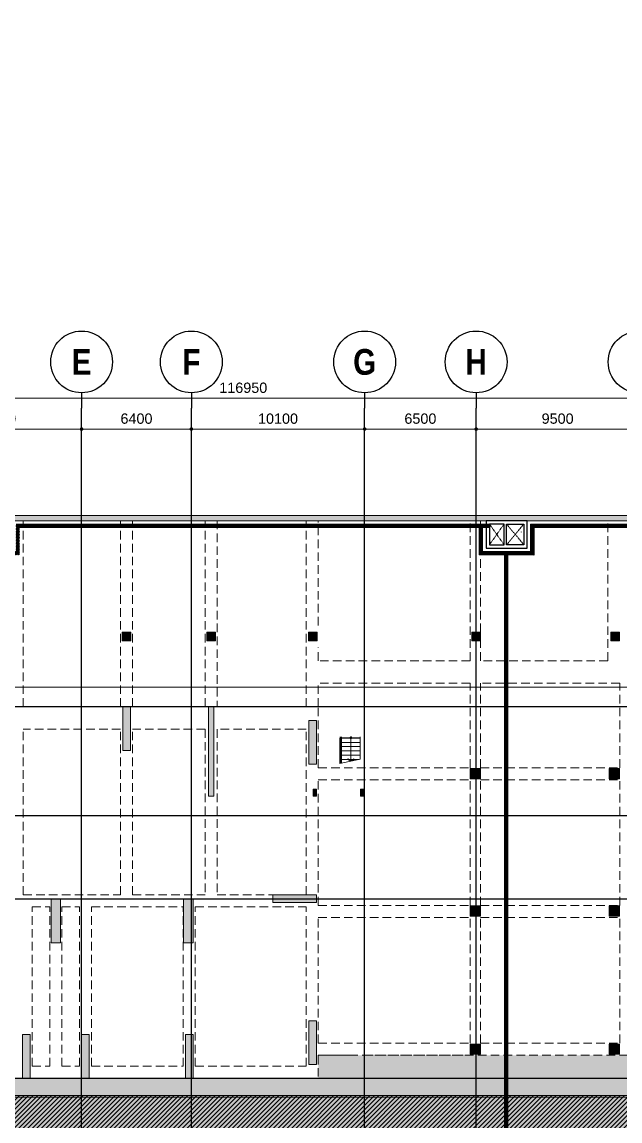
# Model space of a CAD drawing. Header units: millimetres. Extents: x 2356525 to 2927188, y -665534 to -417818.
# Drawn here: x 2439133 to 2473995, y -481869 to -417818 of the extents above; entities that cross this region are included whole.
import ezdxf
from ezdxf.enums import TextEntityAlignment as Align
from ezdxf.xclip import XClip

# ---------------------------------------------------------------- set-up
doc = ezdxf.new("R2010")
doc.units = ezdxf.units.MM
doc.header["$LTSCALE"] = 200
doc.header["$MEASUREMENT"] = 0
doc.header["$XCLIPFRAME"] = 0
for name, pattern in [('CHG_XX_Cot_Ham 2$0$MB_Luoi truc$0$HTT Hidden 21', [3, 2, -1]), ('CHG_XX_Damsan_Ham 2$0$CHG_XX_Damsan_Ham 2$0$HIDDEN', [0.375, 0.25, -0.125]), ('CHG_XX_Damsan_Ham 2$0$MB Ham 2$0$Hidden21', [3, 2, -1]), ('CHG_XX_Luoi truc$0$MB_Luoi truc$0$Center101', [13, 10, -1, 1, -1])]:
    doc.linetypes.add(name, pattern=pattern)
doc.layers.get('0').update_dxf_attribs({"lineweight": 9})
doc.layers.get('Defpoints').update_dxf_attribs({"color": 10, "lineweight": 0})
for name, color, linetype, lineweight in [('CHG_XX_Cot_Ham 2$0$MB_Luoi truc$0$Dim 300', 1, 'Continuous', 5), ('CHG_XX_Cot_Ham 2$0$NS-Pier-H2', 150, 'Continuous', 13), ('CHG_XX_Cot_Ham 2$0$NS-Pier-H2 @ 1', 150, 'Continuous', 13), ('CHG_XX_Cot_Ham 2$0$NS-Pier-H2 @ 150', 150, 'Continuous', 13), ("CHG_XX_Damsan_Ham 2$0$CHG_XX_Damsan_Ham 2$0$'S_General_Hidden_1 Thin", 1, 'CHG_XX_Damsan_Ham 2$0$CHG_XX_Damsan_Ham 2$0$HIDDEN', 18), ('CHG_XX_Damsan_Ham 2$0$CHG_XX_Damsan_Ham 2$0$CHG_XX_Damsan_Ham 2$0$Start net bao', 3, 'Continuous', 18), ('CHG_XX_Damsan_Ham 2$0$CHG_XX_Damsan_Ham 2$0$DBAO', 3, 'Continuous', 13), ('CHG_XX_Damsan_Ham 2$0$CHG_XX_Damsan_Ham 2$0$DMo', 9, 'CHG_XX_Damsan_Ham 2$0$CHG_XX_Damsan_Ham 2$0$HIDDEN', 9), ('CHG_XX_Damsan_Ham 2$0$CHG_XX_Damsan_Ham 2$0$DTE-MEP-H-SLAB TEXT', 3, 'Continuous', 0), ('CHG_XX_Damsan_Ham 2$0$CHG_XX_Damsan_Ham 2$0$HATCH', 154, 'Continuous', 9), ('CHG_XX_Damsan_Ham 2$0$CHG_XX_Damsan_Ham 2$0$mach ngung thi cong', 6, 'Continuous', 13), ('CHG_XX_Damsan_Ham 2$0$CHG_XX_Damsan_Ham 2$0$Start hatch', 8, 'Continuous', 25), ('CHG_XX_Damsan_Ham 2$0$CHG_XX_Damsan_Ham 2$0$Start net bao', 3, 'Continuous', 18), ('CHG_XX_Damsan_Ham 2$0$HATCH', 57, 'Continuous', 9), ('CHG_XX_Damsan_Ham 2$0$mach ngung thi cong', 6, 'Continuous', 13), ('CHG_XX_Damsan_Ham 2$0$tam cap ram', 8, 'Continuous', 5)]:
    doc.layers.add(name, color=color, linetype=linetype, lineweight=lineweight)
for name, color, linetype, lineweight, plot in [('CHG_XX_Cot_Ham 2$0$NS-Column-H2', 90, 'Continuous', 13, False), ('CHG_XX_Cot_Ham 2$0$NS-Column-H2 @ 1', 90, 'Continuous', 13, False), ('CHG_XX_Cot_Ham 2$0$NS-Column-H2 @ 150', 90, 'Continuous', 13, False)]:
    doc.layers.add(name, color=color, linetype=linetype, lineweight=lineweight, plot=plot)
for name, color, linetype in [("CHG_XX_Damsan_Ham 2$0$CHG_XX_Damsan_Ham 2$0$'S_General_Hatch_8", 8, 'Continuous'), ('CHG_XX_Damsan_Ham 2$0$CHG_XX_Damsan_Ham 2$0$MEP-00-GENERAL-35', 2, 'Continuous'), ('CHG_XX_Damsan_Ham 2$0$MB Ham 2$0$Staircase', 30, 'Continuous'), ('CHG_XX_Damsan_Ham 2$0$MB Ham 2$0$Staircase Hidden', 34, 'CHG_XX_Damsan_Ham 2$0$MB Ham 2$0$Hidden21'), ('CHG_XX_Luoi truc$0$Grid', 34, 'Continuous'), ('CHG_XX_Luoi truc$0$Grid Line', 251, 'CHG_XX_Luoi truc$0$MB_Luoi truc$0$Center101')]:
    doc.layers.add(name, color=color, linetype=linetype)
doc.styles.add('CHG_XX_Cot_Ham 2$0$MB_Luoi truc$0$Arial_C', font='arial.ttf')
doc.styles.add('CHG_XX_Luoi truc$0$MB_Luoi truc$0$Grid A-F$0$VNI-HelveCB', font='')
doc.styles.get('CHG_XX_Luoi truc$0$MB_Luoi truc$0$Grid A-F$0$VNI-HelveCB').set_extended_font_data('VNI-Helve-Condense', bold=True)
doc.dimstyles.new('CHG_XX_Cot_Ham 2$0$MB_Luoi truc$0$Dim 300 (A1-A2)', dxfattribs={"dimscale": 300, "dimtxt": 2, "dimasz": 0.7, "dimexe": 0, "dimexo": 1, "dimgap": 1, "dimtad": 1, "dimdec": 0, "dimzin": 12, "dimdsep": 46, "dimtxsty": 'CHG_XX_Cot_Ham 2$0$MB_Luoi truc$0$Arial_C', "dimblk": 'CHG_XX_Cot_Ham 2$0$MB_Luoi truc$0$_Dot', "dimcen": 1, "dimclrd": 256, "dimclre": 256, "dimclrt": 3, "dimadec": 0, "dimazin": 0, "dimtfac": 1, "dimtdec": 0, "dimtix": 1, "dimtmove": 2, "dimatfit": 3, "dimldrblk": 'CHG_XX_Cot_Ham 2$0$MB_Luoi truc$0$HTT Arrow 30', "dimfxl": 1, "dimtolj": 1, "dimtzin": 0, "dimarcsym": 0})
pattern_1 = [(45, (273994.73, -7150), (-44.194174, 44.194174), []), (135, (273994.73, -7150), (-44.194174, -44.194174), [])]

# ---------------------------------------------------------------- blocks, each defined once
blk = doc.blocks.new('CHG_XX_Cot_Ham 2$0$MB_Luoi truc$0$_Dot')
at = {"color": 0, "linetype": 'ByBlock', "lineweight": -2}
blk.add_line((-0.5, 0), (-1, 0), dxfattribs=at)
at = {"color": 0, "linetype": 'ByBlock', "const_width": 0.5}
blk.add_lwpolyline([(-0.25, 0, 1), (0.25, 0, 1)], format="xyb", close=True, dxfattribs=at)
blk = doc.blocks.new('*D795')
at = {"layer": 'CHG_XX_Cot_Ham 2$0$MB_Luoi truc$0$Dim 300', "lineweight": -2, "transparency": 16777216}
for p, q in [((28650, 166908), (28650, 168437)), ((28860, 168437), (37940, 168437)), ((38150, 166908), (38150, 168437))]:
    blk.add_line(p, q, dxfattribs=at)
at = {"layer": 'Defpoints', "color": 0, "transparency": 16777216}
for p in [(38150, 168437), (28650, 166608), (38150, 166608)]:
    blk.add_point(p, dxfattribs=at)
at = {"layer": 'CHG_XX_Cot_Ham 2$0$MB_Luoi truc$0$Dim 300', "lineweight": -2, "transparency": 16777216, "xscale": 210, "yscale": 210, "zscale": 210, "rotation": 180}
blk.add_blockref('CHG_XX_Cot_Ham 2$0$MB_Luoi truc$0$_Dot', (28650, 168437), dxfattribs=at)
at = {"layer": 'CHG_XX_Cot_Ham 2$0$MB_Luoi truc$0$Dim 300', "lineweight": -2, "transparency": 16777216, "xscale": 210, "yscale": 210, "zscale": 210}
blk.add_blockref('CHG_XX_Cot_Ham 2$0$MB_Luoi truc$0$_Dot', (38150, 168437), dxfattribs=at)
at = {"layer": 'CHG_XX_Cot_Ham 2$0$MB_Luoi truc$0$Dim 300', "color": 3, "transparency": 16777216, "insert": (33400, 169043), "char_height": 600, "attachment_point": 5, "style": 'CHG_XX_Cot_Ham 2$0$MB_Luoi truc$0$Arial_C'}
blk.add_mtext('\\A1;9500', dxfattribs=at)
blk = doc.blocks.new('CHG_XX_Cot_Ham 2$0$MB_Luoi truc$0$HTT Arrow 30')
blk.add_hatch(color=256).paths.add_polyline_path([(-2.5, 0.375), (-2.5, -0.375), (0, 0)])
at = {"color": 0, "linetype": 'ByBlock', "lineweight": -2}
for p, q in [((0, 0), (-2.5, 0.375)), ((-2.5, -0.375), (-2.5, 0.375)), ((0, 0), (-2.5, -0.375))]:
    blk.add_line(p, q, dxfattribs=at)
blk = doc.blocks.new('*D796')
at = {"layer": 'CHG_XX_Cot_Ham 2$0$MB_Luoi truc$0$Dim 300', "lineweight": -2, "transparency": 16777216}
for p, q in [((38150, 166908), (38150, 168437)), ((38360, 168437), (44340, 168437)), ((44550, 166908), (44550, 168437))]:
    blk.add_line(p, q, dxfattribs=at)
at = {"layer": 'Defpoints', "color": 0, "transparency": 16777216}
for p in [(44550, 168437), (38150, 166608), (44550, 166608)]:
    blk.add_point(p, dxfattribs=at)
at = {"layer": 'CHG_XX_Cot_Ham 2$0$MB_Luoi truc$0$Dim 300', "lineweight": -2, "transparency": 16777216, "xscale": 210, "yscale": 210, "zscale": 210, "rotation": 180}
blk.add_blockref('CHG_XX_Cot_Ham 2$0$MB_Luoi truc$0$_Dot', (38150, 168437), dxfattribs=at)
at = {"layer": 'CHG_XX_Cot_Ham 2$0$MB_Luoi truc$0$Dim 300', "lineweight": -2, "transparency": 16777216, "xscale": 210, "yscale": 210, "zscale": 210}
blk.add_blockref('CHG_XX_Cot_Ham 2$0$MB_Luoi truc$0$_Dot', (44550, 168437), dxfattribs=at)
at = {"layer": 'CHG_XX_Cot_Ham 2$0$MB_Luoi truc$0$Dim 300', "color": 3, "transparency": 16777216, "insert": (41350, 169043), "char_height": 600, "attachment_point": 5, "style": 'CHG_XX_Cot_Ham 2$0$MB_Luoi truc$0$Arial_C'}
blk.add_mtext('\\A1;6400', dxfattribs=at)
blk = doc.blocks.new('*D797')
at = {"layer": 'CHG_XX_Cot_Ham 2$0$MB_Luoi truc$0$Dim 300', "lineweight": -2, "transparency": 16777216}
for p, q in [((44550, 166908), (44550, 168437)), ((44760, 168437), (54440, 168437)), ((54650, 166908), (54650, 168437))]:
    blk.add_line(p, q, dxfattribs=at)
at = {"layer": 'Defpoints', "color": 0, "transparency": 16777216}
for p in [(54650, 168437), (44550, 166608), (54650, 166608)]:
    blk.add_point(p, dxfattribs=at)
at = {"layer": 'CHG_XX_Cot_Ham 2$0$MB_Luoi truc$0$Dim 300', "lineweight": -2, "transparency": 16777216, "xscale": 210, "yscale": 210, "zscale": 210, "rotation": 180}
blk.add_blockref('CHG_XX_Cot_Ham 2$0$MB_Luoi truc$0$_Dot', (44550, 168437), dxfattribs=at)
at = {"layer": 'CHG_XX_Cot_Ham 2$0$MB_Luoi truc$0$Dim 300', "lineweight": -2, "transparency": 16777216, "xscale": 210, "yscale": 210, "zscale": 210}
blk.add_blockref('CHG_XX_Cot_Ham 2$0$MB_Luoi truc$0$_Dot', (54650, 168437), dxfattribs=at)
at = {"layer": 'CHG_XX_Cot_Ham 2$0$MB_Luoi truc$0$Dim 300', "color": 3, "transparency": 16777216, "insert": (49600, 169043), "char_height": 600, "attachment_point": 5, "style": 'CHG_XX_Cot_Ham 2$0$MB_Luoi truc$0$Arial_C'}
blk.add_mtext('\\A1;10100', dxfattribs=at)
blk = doc.blocks.new('*D798')
at = {"layer": 'CHG_XX_Cot_Ham 2$0$MB_Luoi truc$0$Dim 300', "lineweight": -2, "transparency": 16777216}
for p, q in [((54650, 166908), (54650, 168437)), ((54860, 168437), (60940, 168437)), ((61150, 166908), (61150, 168437))]:
    blk.add_line(p, q, dxfattribs=at)
at = {"layer": 'Defpoints', "color": 0, "transparency": 16777216}
for p in [(61150, 168437), (54650, 166608), (61150, 166608)]:
    blk.add_point(p, dxfattribs=at)
at = {"layer": 'CHG_XX_Cot_Ham 2$0$MB_Luoi truc$0$Dim 300', "lineweight": -2, "transparency": 16777216, "xscale": 210, "yscale": 210, "zscale": 210, "rotation": 180}
blk.add_blockref('CHG_XX_Cot_Ham 2$0$MB_Luoi truc$0$_Dot', (54650, 168437), dxfattribs=at)
at = {"layer": 'CHG_XX_Cot_Ham 2$0$MB_Luoi truc$0$Dim 300', "lineweight": -2, "transparency": 16777216, "xscale": 210, "yscale": 210, "zscale": 210}
blk.add_blockref('CHG_XX_Cot_Ham 2$0$MB_Luoi truc$0$_Dot', (61150, 168437), dxfattribs=at)
at = {"layer": 'CHG_XX_Cot_Ham 2$0$MB_Luoi truc$0$Dim 300', "color": 3, "transparency": 16777216, "insert": (57900, 169043), "char_height": 600, "attachment_point": 5, "style": 'CHG_XX_Cot_Ham 2$0$MB_Luoi truc$0$Arial_C'}
blk.add_mtext('\\A1;6500', dxfattribs=at)
blk = doc.blocks.new('*D799')
at = {"layer": 'CHG_XX_Cot_Ham 2$0$MB_Luoi truc$0$Dim 300', "lineweight": -2, "transparency": 16777216}
for p, q in [((61150, 166908), (61150, 168437)), ((61360, 168437), (70440, 168437)), ((70650, 166908), (70650, 168437))]:
    blk.add_line(p, q, dxfattribs=at)
at = {"layer": 'Defpoints', "color": 0, "transparency": 16777216}
for p in [(70650, 168437), (61150, 166608), (70650, 166608)]:
    blk.add_point(p, dxfattribs=at)
at = {"layer": 'CHG_XX_Cot_Ham 2$0$MB_Luoi truc$0$Dim 300', "lineweight": -2, "transparency": 16777216, "xscale": 210, "yscale": 210, "zscale": 210, "rotation": 180}
blk.add_blockref('CHG_XX_Cot_Ham 2$0$MB_Luoi truc$0$_Dot', (61150, 168437), dxfattribs=at)
at = {"layer": 'CHG_XX_Cot_Ham 2$0$MB_Luoi truc$0$Dim 300', "lineweight": -2, "transparency": 16777216, "xscale": 210, "yscale": 210, "zscale": 210}
blk.add_blockref('CHG_XX_Cot_Ham 2$0$MB_Luoi truc$0$_Dot', (70650, 168437), dxfattribs=at)
at = {"layer": 'CHG_XX_Cot_Ham 2$0$MB_Luoi truc$0$Dim 300', "color": 3, "transparency": 16777216, "insert": (65900, 169043), "char_height": 600, "attachment_point": 5, "style": 'CHG_XX_Cot_Ham 2$0$MB_Luoi truc$0$Arial_C'}
blk.add_mtext('\\A1;9500', dxfattribs=at)
blk = doc.blocks.new('*D804')
at = {"layer": 'CHG_XX_Cot_Ham 2$0$MB_Luoi truc$0$Dim 300', "lineweight": -2, "transparency": 16777216}
for p, q in [((-10900, 166908), (-10900, 170237)), ((105840, 170237), (-10690, 170237)), ((106050, 166908), (106050, 170237))]:
    blk.add_line(p, q, dxfattribs=at)
at = {"layer": 'Defpoints', "color": 0, "transparency": 16777216}
for p in [(-10900, 170237), (-10900, 166608), (106050, 166608)]:
    blk.add_point(p, dxfattribs=at)
at = {"layer": 'CHG_XX_Cot_Ham 2$0$MB_Luoi truc$0$Dim 300', "lineweight": -2, "transparency": 16777216, "xscale": 210, "yscale": 210, "zscale": 210, "rotation": 180}
blk.add_blockref('CHG_XX_Cot_Ham 2$0$MB_Luoi truc$0$_Dot', (-10900, 170237), dxfattribs=at)
at = {"layer": 'CHG_XX_Cot_Ham 2$0$MB_Luoi truc$0$Dim 300', "lineweight": -2, "transparency": 16777216, "xscale": 210, "yscale": 210, "zscale": 210}
blk.add_blockref('CHG_XX_Cot_Ham 2$0$MB_Luoi truc$0$_Dot', (106050, 170237), dxfattribs=at)
at = {"layer": 'CHG_XX_Cot_Ham 2$0$MB_Luoi truc$0$Dim 300', "color": 3, "transparency": 16777216, "insert": (47575, 170843), "char_height": 600, "attachment_point": 5, "style": 'CHG_XX_Cot_Ham 2$0$MB_Luoi truc$0$Arial_C'}
blk.add_mtext('\\A1;116950', dxfattribs=at)
blk = doc.blocks.new('*U864')
at = {"layer": 'CHG_XX_Cot_Ham 2$0$NS-Pier-H2 @ 1'}
h = blk.add_hatch(color=256, dxfattribs=at)
h.dxf.hatch_style = 1
h.paths.add_polyline_path([(450, 0), (0, 0), (0, -2550), (450, -2550)])
at = {"layer": 'CHG_XX_Cot_Ham 2$0$NS-Pier-H2 @ 150'}
h = blk.add_hatch(color=256, dxfattribs=at)
h.dxf.hatch_style = 1
h.paths.add_polyline_path([(450, 0), (0, 0), (0, -2550), (450, -2550)])
blk = doc.blocks.new('CHG_XX_Cot_Ham 2$0$Block A_C450x2250')
at = {"layer": 'CHG_XX_Cot_Ham 2$0$NS-Pier-H2'}
blk.add_lwpolyline([(450, -2550), (0, -2550), (0, 0), (450, 0)], close=True, dxfattribs=at)
blk.add_blockref('*U864', (0, 0), dxfattribs=at)
blk = doc.blocks.new('*U865')
at = {"layer": 'CHG_XX_Cot_Ham 2$0$NS-Column-H2 @ 1'}
h = blk.add_hatch(color=256, dxfattribs=at)
h.dxf.hatch_style = 1
h.paths.add_polyline_path([(-300, -300), (-300, 300), (300, 300), (300, -300)])
at = {"layer": 'CHG_XX_Cot_Ham 2$0$NS-Column-H2 @ 150'}
h = blk.add_hatch(color=256, dxfattribs=at)
h.dxf.hatch_style = 1
h.paths.add_polyline_path([(-300, -300), (-300, 300), (300, 300), (300, -300)])
blk = doc.blocks.new('CHG_XX_Cot_Ham 2$0$HoBoi_C600x600')
at = {"layer": 'CHG_XX_Cot_Ham 2$0$NS-Column-H2'}
blk.add_lwpolyline([(300, -300), (300, 300), (-300, 300), (-300, -300)], close=True, dxfattribs=at)
blk.add_blockref('*U865', (0, 0), dxfattribs=at)
blk = doc.blocks.new('*U866')
at = {"layer": 'CHG_XX_Cot_Ham 2$0$NS-Column-H2 @ 1'}
h = blk.add_hatch(color=256, dxfattribs=at)
h.dxf.hatch_style = 1
h.paths.add_polyline_path([(-250, -250), (-250, 250), (250, 250), (250, -250)])
at = {"layer": 'CHG_XX_Cot_Ham 2$0$NS-Column-H2 @ 150'}
h = blk.add_hatch(color=256, dxfattribs=at)
h.dxf.hatch_style = 1
h.paths.add_polyline_path([(-250, -250), (-250, 250), (250, 250), (250, -250)])
blk = doc.blocks.new('CHG_XX_Cot_Ham 2$0$500x500')
at = {"layer": 'CHG_XX_Cot_Ham 2$0$NS-Column-H2'}
blk.add_lwpolyline([(250, -250), (250, 250), (-250, 250), (-250, -250)], close=True, dxfattribs=at)
blk.add_blockref('*U866', (0, 0), dxfattribs=at)
blk = doc.blocks.new('*U867')
at = {"layer": 'CHG_XX_Cot_Ham 2$0$NS-Pier-H2 @ 1'}
h = blk.add_hatch(color=256, dxfattribs=at)
h.dxf.hatch_style = 1
h.paths.add_polyline_path([(550, 0), (0, 0), (0, -2550), (550, -2550)])
at = {"layer": 'CHG_XX_Cot_Ham 2$0$NS-Pier-H2 @ 150'}
h = blk.add_hatch(color=256, dxfattribs=at)
h.dxf.hatch_style = 1
h.paths.add_polyline_path([(550, 0), (0, 0), (0, -2550), (550, -2550)])
blk = doc.blocks.new('CHG_XX_Cot_Ham 2$0$550x2550')
at = {"layer": 'CHG_XX_Cot_Ham 2$0$NS-Pier-H2'}
blk.add_lwpolyline([(550, -2550), (0, -2550), (0, 0), (550, 0)], close=True, dxfattribs=at)
blk.add_blockref('*U867', (0, 0), dxfattribs=at)
blk = doc.blocks.new('*U835')
at = {"layer": 'CHG_XX_Luoi truc$0$Grid', "lineweight": -2}
blk.add_line((0, 611), (0, 608), dxfattribs=at)
blk.add_circle((0, 617), 6, dxfattribs=at)
at = {"layer": 'CHG_XX_Luoi truc$0$Grid Line'}
blk.add_line((0, 0), (0, 608), dxfattribs=at)
at = {"layer": 'CHG_XX_Luoi truc$0$Grid', "lineweight": -2, "style": 'CHG_XX_Luoi truc$0$MB_Luoi truc$0$Grid A-F$0$VNI-HelveCB'}
for tag, p in [('GRIDSUB', (0, 617)), ('GRID', (0, -9))]:
    blk.add_attdef(tag, text='', height=5, dxfattribs=at).set_placement(p, align=Align.MIDDLE)
blk = doc.blocks.new('*U840')
at = {"layer": 'CHG_XX_Luoi truc$0$Grid', "lineweight": -2}
blk.add_line((0, 611), (0, 608), dxfattribs=at)
blk.add_circle((0, 617), 6, dxfattribs=at)
at = {"layer": 'CHG_XX_Luoi truc$0$Grid Line'}
blk.add_line((0, 0), (0, 608), dxfattribs=at)
at = {"layer": 'CHG_XX_Luoi truc$0$Grid', "lineweight": -2, "style": 'CHG_XX_Luoi truc$0$MB_Luoi truc$0$Grid A-F$0$VNI-HelveCB'}
for tag, p in [('GRIDSUB', (0, 617)), ('GRID', (0, -9))]:
    blk.add_attdef(tag, text='', height=5, dxfattribs=at).set_placement(p, align=Align.MIDDLE)
blk = doc.blocks.new('*U837')
at = {"layer": 'CHG_XX_Luoi truc$0$Grid Line'}
blk.add_line((0, 0), (0, 438), dxfattribs=at)
at = {"layer": 'CHG_XX_Luoi truc$0$Grid', "lineweight": -2, "style": 'CHG_XX_Luoi truc$0$MB_Luoi truc$0$Grid A-F$0$VNI-HelveCB'}
for tag, p in [('GRIDSUB', (0, 447)), ('GRID', (0, -9))]:
    blk.add_attdef(tag, text='', height=5, dxfattribs=at).set_placement(p, align=Align.MIDDLE)
blk = doc.blocks.new('CHG_XX_Luoi truc')
at = {"layer": 'CHG_XX_Luoi truc$0$Grid'}
ref = blk.add_blockref('*U835', (38150, -12747), dxfattribs=dict(at, xscale=300, yscale=300, zscale=300))
ref.add_attrib('GRIDSUB', 'E', dxfattribs={"lineweight": -2, "height": 1500, "style": 'CHG_XX_Luoi truc$0$MB_Luoi truc$0$Grid A-F$0$VNI-HelveCB'}).set_placement((38150, 172353), align=Align.MIDDLE)
ref = blk.add_blockref('*U835', (44550, -12747), dxfattribs=dict(at, xscale=300, yscale=300, zscale=300))
ref.add_attrib('GRIDSUB', 'F', dxfattribs={"lineweight": -2, "height": 1500, "style": 'CHG_XX_Luoi truc$0$MB_Luoi truc$0$Grid A-F$0$VNI-HelveCB'}).set_placement((44550, 172353), align=Align.MIDDLE)
ref = blk.add_blockref('*U835', (54650, -12747), dxfattribs=dict(at, xscale=300, yscale=300, zscale=300))
ref.add_attrib('GRIDSUB', 'G', dxfattribs={"lineweight": -2, "height": 1500, "style": 'CHG_XX_Luoi truc$0$MB_Luoi truc$0$Grid A-F$0$VNI-HelveCB'}).set_placement((54650, 172353), align=Align.MIDDLE)
ref = blk.add_blockref('*U840', (61150, -12747), dxfattribs=dict(at, xscale=300, yscale=300, zscale=300))
ref.add_attrib('GRIDSUB', 'H', dxfattribs={"lineweight": -2, "height": 1500, "style": 'CHG_XX_Luoi truc$0$MB_Luoi truc$0$Grid A-F$0$VNI-HelveCB'}).set_placement((61150, 172353), align=Align.MIDDLE)
at = {"layer": 'CHG_XX_Luoi truc$0$Grid', "xscale": 300, "yscale": 300, "zscale": 300}
blk.add_blockref('*U835', (70650, -12747), dxfattribs=at)
at = {"layer": 'CHG_XX_Luoi truc$0$Grid', "xscale": 300.0000000000013, "yscale": 300.0000000000013, "zscale": 300.0000000000013, "rotation": 90}
for p in [(110703, 152250), (110703, 145900), (110703, 141050), (110703, 130600)]:
    blk.add_blockref('*U837', p, dxfattribs=at)
blk = doc.blocks.new('CHG_XX_Damsan_Ham 2$0$CHG_XX_Damsan_Ham 2$0$sdfsgdh')
at = {"layer": 'CHG_XX_Damsan_Ham 2$0$CHG_XX_Damsan_Ham 2$0$Start hatch', "ltscale": 0.5}
h = blk.add_hatch(dxfattribs=at)
h.set_pattern_fill('ANSI37', color=256, scale=500)
h.set_pattern_definition(pattern_1)
h.paths.add_polyline_path([(102202, 2000), (75028, 2000), (75028, 400), (72228, 400), (72228, 1800), (72628, 1800), (72628, 2000), (45037, 2000), (45037, 400), (42237, 400), (42237, 1800), (42637, 1800), (42637, 2000), (42037, 2000), (42037, 1800), (42037, 200), (45237, 200), (45237, 1800), (72028, 1800), (72028, 200), (75228, 200), (75228, 1800), (102002, 1800), (102202, 1800)])
h = blk.add_hatch(dxfattribs=at)
h.set_pattern_fill('ANSI37', color=256, scale=500)
h.set_pattern_definition([(45, (170555.19, -8650), (-44.194174, 44.194174), []), (135, (170555.19, -8650), (-44.194174, -44.194174), [])])
h.paths.add_polyline_path([(73704, 200), (73504, 200), (73504, -38921), (73704, -38921)])
h = blk.add_hatch(dxfattribs=at)
h.set_pattern_fill('ANSI37', color=256, scale=500)
h.set_pattern_definition(pattern_1)
h.paths.add_polyline_path([(99888, -169200), (99488, -169200), (99488, -167800), (102288, -167800), (102288, -169400), (103600, -169400), (103600, -146850), (103600, -146650), (103400, -146650), (103400, -169200), (102488, -169200), (102488, -167600), (99288, -167600), (99288, -169200), (45350, -169200), (45350, -169400), (99888, -169400)])
at = {"layer": 'CHG_XX_Damsan_Ham 2$0$CHG_XX_Damsan_Ham 2$0$DTE-MEP-H-SLAB TEXT', "color": 2, "ltscale": 0.5}
for p, q in [((72628, 2000), (45037, 2000)), ((72628, 1800), (72628, 2000)), ((72028, 1800), (45237, 1800)), ((72028, 1800), (72028, 200)), ((72228, 1800), (72628, 1800)), ((72228, 1800), (72228, 400)), ((72228, 400), (75028, 400)), ((72028, 200), (75228, 200)), ((73504, 200), (73504, -76505)), ((73704, 200), (73704, -76505))]:
    blk.add_line(p, q, dxfattribs=at)
at = {"layer": 'CHG_XX_Damsan_Ham 2$0$CHG_XX_Damsan_Ham 2$0$DTE-MEP-H-SLAB TEXT', "color": 2, "ltscale": 0.5, "flags": 128}
for points in [[(102202, -403), (102202, 2000), (75028, 2000), (75028, 400)], [(102002, -603), (102002, 1800), (75228, 1800), (75228, 200)]]:
    blk.add_lwpolyline(points, dxfattribs=at)
at = {"layer": 'CHG_XX_Damsan_Ham 2$0$CHG_XX_Damsan_Ham 2$0$MEP-00-GENERAL-35'}
blk.add_line((74501, 1521), (74502, 1546), dxfattribs=at)
for points in [[(72428, 600), (74828, 600), (74828, 2200), (72428, 2200)], [(72628, 800), (73478, 800), (73478, 2000), (72628, 2000)], [(73628, 2000), (74628, 2000), (74628, 800), (73628, 800)]]:
    blk.add_lwpolyline(points, close=True, dxfattribs=at)
for points in [[(43750, -166800), (45350, -166800), (45350, -169200), (99288, -169200)], [(43750, -167000), (45150, -167000), (45150, -169400), (99888, -169400)]]:
    blk.add_lwpolyline(points, dxfattribs=at)
blk = doc.blocks.new('CHG_XX_Damsan_Ham 2$0$MB Ham 2$0$Arrow 60')
at = {"linetype": 'ByBlock', "lineweight": -2}
h = blk.add_hatch(color=0, dxfattribs=at)
h.paths.add_polyline_path([(1.88, 0.94), (1.65, 1.38), (0, 0.56), (-1.65, 1.38), (-1.88, 0.94), (0, 0)], flags=17)
h.paths.add_polyline_path([(1.65, 1.38), (1.88, 0.94), (0, 0), (-1.88, 0.94), (-1.65, 1.38), (0, 0.56)])
blk.add_hatch(color=0, dxfattribs=at).paths.add_polyline_path([(1.65, 1.38), (1.88, 0.94), (0, 0), (-1.88, 0.94), (-1.65, 1.38), (0, 0.56)])
at = {"color": 0, "linetype": 'ByBlock', "lineweight": -2}
blk.add_lwpolyline([(1.65, 1.38), (1.88, 0.94), (0, 0), (-1.88, 0.94), (-1.65, 1.38), (0, 0.56)], close=True, dxfattribs=at)
blk = doc.blocks.new('CHG_XX_Damsan_Ham 2$0$MB Ham 2$0$Dot')
at = {"linetype": 'ByBlock', "lineweight": -2}
h = blk.add_hatch(color=0, dxfattribs=at)
edge = h.paths.add_edge_path()
edge.add_arc((0, 0), 0.5, 0, 360)
at = {"color": 0, "linetype": 'ByBlock', "lineweight": -2}
blk.add_line((0, -1), (0, 1), dxfattribs=at)
blk.add_circle((0, 0), 0.5, dxfattribs=at)
blk = doc.blocks.new('*U854')
at = {"layer": 'CHG_XX_Damsan_Ham 2$0$tam cap ram'}
h = blk.add_hatch(dxfattribs=at)
h.set_pattern_fill('_USER', color=256, scale=250, angle=90, pattern_type=0)
h.set_pattern_definition([(90, (2200, 2550), (-250, 2e-14), [])])
h.paths.add_polyline_path([(1200, 2550), (3200, 2550), (3200, 1450), (1200, 1450)])
h.paths.add_polyline_path([(1200, 1400), (3200, 1400), (3200, 1350), (1200, 1350)])
h.paths.add_polyline_path([(1200, 1200), (3200, 1200), (3200, 1150), (1200, 1150)])
h.paths.add_polyline_path([(1200, 1100), (3200, 1100), (3200, 0), (1200, 0)])
at = {"layer": 'CHG_XX_Damsan_Ham 2$0$MB Ham 2$0$Staircase'}
for p, q in [((1200, 0), (1200, 1100)), ((3200, 0), (3200, 1100)), ((0, 0), (4400, 0))]:
    blk.add_line(p, q, dxfattribs=at)
at = {"layer": 'CHG_XX_Damsan_Ham 2$0$MB Ham 2$0$Staircase Hidden'}
for p, q in [((4400, 2550), (4400, 0)), ((4400, 1200), (4400, 1350))]:
    blk.add_line(p, q, dxfattribs=at)
at = {"layer": 'CHG_XX_Damsan_Ham 2$0$tam cap ram'}
for p, q in [((0, 0), (0, 2550)), ((0, 2550), (4400, 2550)), ((1200, 1450), (1200, 2550)), ((1598, 1350), (1848, 2550)), ((1700, 1350), (1950, 2550)), ((3200, 1450), (3200, 2550)), ((600, 550), (600, 2000)), ((600, 2000), (3800, 2000)), ((3800, 550), (3800, 2000)), ((1100, 1100), (1100, 1450)), ((1100, 1450), (3300, 1450)), ((3300, 1100), (3300, 1450)), ((1150, 1150), (1150, 1400)), ((1150, 1400), (3250, 1400)), ((1200, 1150), (1200, 1400)), ((1200, 1400), (1200, 1350)), ((1200, 1350), (3200, 1350)), ((3200, 1150), (3200, 1400)), ((3250, 1150), (3250, 1400)), ((1150, 1150), (3250, 1150)), ((1200, 1200), (3200, 1200)), ((1200, 1200), (1200, 1150)), ((1100, 1100), (3300, 1100)), ((600, 550), (3800, 550))]:
    blk.add_line(p, q, dxfattribs=at)
for points in [[(1200, 2550), (3200, 2550), (3200, 1450), (1200, 1450)], [(1200, 1400), (3200, 1400), (3200, 1350), (1200, 1350)], [(1200, 1200), (3200, 1200), (3200, 1150), (1200, 1150)], [(1200, 1100), (3200, 1100), (3200, 0), (1200, 0)]]:
    blk.add_lwpolyline(points, close=True, dxfattribs=at)
for centre, start, end in [((1200, 1350), 90, 180), ((3200, 1350), 0, 90), ((1200, 1200), 180, 270), ((3200, 1200), 270, 0)]:
    blk.add_arc(centre, 1200, start, end, dxfattribs=at)
at = {"layer": 'CHG_XX_Damsan_Ham 2$0$tam cap ram', "yscale": 100, "zscale": 100}
for name, p, xscale, rotation in [('CHG_XX_Damsan_Ham 2$0$MB Ham 2$0$Arrow 60', (1835, 2000), 100, 270), ('CHG_XX_Damsan_Ham 2$0$MB Ham 2$0$Dot', (3200, 2000), 100, 270), ('CHG_XX_Damsan_Ham 2$0$MB Ham 2$0$Arrow 60', (3200, 550), -100, 90)]:
    blk.add_blockref(name, p, dxfattribs=dict(at, xscale=xscale, rotation=rotation))
blk = doc.blocks.new('CHG_XX_Damsan_Ham 2$0$ArchStaireH2')
ref = blk.add_blockref('*U854', (39598, 6200), dxfattribs=dict(xscale=-1, rotation=270))
XClip(ref).set_block_clipping_path([(3250, 1350), (3249.9999999999, 2550), (1945, 2550), (1695, 1350)])
blk = doc.blocks.new('CHG_XX_Cot_Ham 2')
at = {"layer": 'CHG_XX_Cot_Ham 2$0$NS-Column-H2'}
h = blk.add_hatch(color=256, dxfattribs=at)
h.dxf.hatch_style = 1
h.paths.add_polyline_path([(51650, 147050), (51850, 147050), (51850, 147450), (51650, 147450)])
h = blk.add_hatch(color=256, dxfattribs=at)
h.dxf.hatch_style = 1
h.paths.add_polyline_path([(54400, 147050), (54600, 147050), (54600, 147450), (54400, 147450)])
at = {"layer": 'CHG_XX_Cot_Ham 2$0$NS-Pier-H2'}
h = blk.add_hatch(color=256, dxfattribs=at)
h.dxf.hatch_style = 1
h.paths.add_polyline_path([(99639.2, 163400), (-10900, 163400), (-10900, 85450), (-300, 85450), (-300, 84050), (32350, 84050), (32350, -9000), (103575.5, -9000), (106050, -6022), (106050, 158254.3)])
h.paths.add_polyline_path([(99533.7, 163100), (105750, 158110.4), (105750, 90450), (105650, 90450), (105750, 90450), (105750, 13850), (105750, 13722.3), (105750, -5913.6), (103434.7, -8700), (93599.8, -8700), (93299.8, -8700), (32650, -8700), (32650, 84350), (0, 84350), (0, 85750), (-10600, 85750), (-10600, 163100), (93600, 163100)], flags=16)
h = blk.add_hatch(color=256, dxfattribs=at)
h.dxf.hatch_style = 1
h.paths.add_polyline_path([(45850, 152250), (45550, 152250), (45550, 147050), (45850, 147050)])
at = {"layer": 'CHG_XX_Cot_Ham 2$0$NS-Column-H2'}
for points in [[(51650, 147050), (51850, 147050), (51850, 147450), (51650, 147450)], [(54400, 147050), (54600, 147050), (54600, 147450), (54400, 147450)]]:
    blk.add_lwpolyline(points, close=True, dxfattribs=at)
at = {"layer": 'CHG_XX_Cot_Ham 2$0$NS-Pier-H2'}
for p, q in [((-10900, 163400), (99639.2, 163400)), ((-10600, 163100), (99533.7, 163100)), ((93599.8, -8700), (32650, -8700)), ((103575.5, -9000), (32350, -9000))]:
    blk.add_line(p, q, dxfattribs=at)
at = {"layer": 'CHG_XX_Cot_Ham 2$0$NS-Pier-H2', "linetype": 'CHG_XX_Cot_Ham 2$0$MB_Luoi truc$0$HTT Hidden 21'}
blk.add_lwpolyline([(99639.2, 163400), (106050, 158254.3), (106050, -6022), (103575.5, -9000), (32350, -9000), (32350, 84050), (-300, 84050), (-300, 85450), (-10900, 85450), (-10900, 163400)], close=True, dxfattribs=at)
at = {"layer": 'CHG_XX_Cot_Ham 2$0$NS-Pier-H2'}
blk.add_lwpolyline([(45850, 152250), (45550, 152250), (45550, 147050), (45850, 147050)], close=True, dxfattribs=at)
at = {"layer": 'CHG_XX_Cot_Ham 2$0$NS-Column-H2'}
for name, p in [('CHG_XX_Cot_Ham 2$0$500x500', (40775, 156350)), ('CHG_XX_Cot_Ham 2$0$500x500', (45700, 156350)), ('CHG_XX_Cot_Ham 2$0$500x500', (51625, 156350)), ('CHG_XX_Cot_Ham 2$0$500x500', (61150, 156350)), ('CHG_XX_Cot_Ham 2$0$500x500', (69250, 156350)), ('CHG_XX_Cot_Ham 2$0$HoBoi_C600x600', (61100, 148350)), ('CHG_XX_Cot_Ham 2$0$HoBoi_C600x600', (69200, 148350)), ('CHG_XX_Cot_Ham 2$0$HoBoi_C600x600', (61100, 140344.1)), ('CHG_XX_Cot_Ham 2$0$HoBoi_C600x600', (69200, 140344.1)), ('CHG_XX_Cot_Ham 2$0$HoBoi_C600x600', (61100, 132300)), ('CHG_XX_Cot_Ham 2$0$HoBoi_C600x600', (69200, 132300))]:
    blk.add_blockref(name, p, dxfattribs=at)
at = {"layer": 'CHG_XX_Cot_Ham 2$0$NS-Pier-H2'}
for name, p in [('CHG_XX_Luoi truc', (0, 0)), ('CHG_XX_Cot_Ham 2$0$Block A_C450x2250', (40550, 152250)), ('CHG_XX_Cot_Ham 2$0$Block A_C450x2250', (51400, 151450)), ('CHG_XX_Cot_Ham 2$0$Block A_C450x2250', (51400, 133950)), ('CHG_XX_Cot_Ham 2$0$Block A_C450x2250', (51401.5, 133950)), ('CHG_XX_Cot_Ham 2$0$Block A_C450x2250', (34700, 133150)), ('CHG_XX_Cot_Ham 2$0$Block A_C450x2250', (34701.5, 133150)), ('CHG_XX_Cot_Ham 2$0$Block A_C450x2250', (38141.5, 133150)), ('CHG_XX_Cot_Ham 2$0$Block A_C450x2250', (44200, 133150)), ('CHG_XX_Cot_Ham 2$0$Block A_C450x2250', (44201.5, 133150))]:
    blk.add_blockref(name, p, dxfattribs=at)
at = {"layer": 'CHG_XX_Cot_Ham 2$0$NS-Pier-H2', "xscale": -1, "rotation": 90}
blk.add_blockref('CHG_XX_Cot_Ham 2$0$Block A_C450x2250', (49299.8, 141300), dxfattribs=at)
at = {"layer": 'Defpoints'}
for p in [(36375, 141050), (44100, 141050)]:
    blk.add_blockref('CHG_XX_Cot_Ham 2$0$550x2550', p, dxfattribs=at)
at = {"layer": 'CHG_XX_Cot_Ham 2$0$MB_Luoi truc$0$Dim 300'}
for base, p1, p2, picture, middle in [((-10900, 170237), (106050, 166608.3), (-10900, 166608.3), '*D804', (47575, 170843.4)), ((38150, 168437), (28650, 166608.3), (38150, 166608.3), '*D795', (33400, 169043.4)), ((44550, 168437), (38150, 166608.3), (44550, 166608.3), '*D796', (41350, 169043.4)), ((54650, 168437), (44550, 166608.3), (54650, 166608.3), '*D797', (49600, 169043.4)), ((61150, 168437), (54650, 166608.3), (61150, 166608.3), '*D798', (57900, 169043.4)), ((70650, 168437), (61150, 166608.3), (70650, 166608.3), '*D799', (65900, 169043.4))]:
    dim = blk.add_linear_dim(base=base, p1=p1, p2=p2, dimstyle='CHG_XX_Cot_Ham 2$0$MB_Luoi truc$0$Dim 300 (A1-A2)', dxfattribs=at)
    dim.commit()
    dim.dimension.update_dxf_attribs({"geometry": picture, "text_midpoint": middle})
blk = doc.blocks.new('CHG_XX_Damsan_Ham 2', base_point=(3089256, -609981))
at = {"layer": "CHG_XX_Damsan_Ham 2$0$CHG_XX_Damsan_Ham 2$0$'S_General_Hatch_8"}
h = blk.add_hatch(dxfattribs=at)
h.set_pattern_fill('CROSS', color=256, scale=2000)
edge = h.paths.add_edge_path()
edge.add_line((76750, 42625), (76750, 65250))
edge.add_line((76750, 65250), (76750, 65850))
edge.add_line((76750, 65850), (77900, 65850))
edge.add_line((77900, 65850), (77900, 89350))
edge.add_line((77900, 89350), (76850, 89350))
edge.add_line((76850, 89350), (76850, 90650))
edge.add_line((76850, 90650), (76852, 131950))
edge.add_line((76852, 131950), (51950, 131950))
edge.add_line((51950, 131950), (51950, 130600))
edge.add_line((51950, 130600), (22700, 130600))
edge.add_line((22700, 130600), (22700, 84050))
edge.add_line((22700, 84050), (32350, 84050))
edge.add_line((32350, 84050), (32350, 22700))
edge.add_line((32350, 22700), (76500, 22700))
edge.add_line((76500, 22700), (76500, 23518))
edge.add_line((76500, 23518), (76750, 23518))
edge.add_line((76750, 23518), (76750, 42625))
edge.add_line((76750, 42625), (76750, 43198))
at = {"layer": 'CHG_XX_Damsan_Ham 2$0$CHG_XX_Damsan_Ham 2$0$HATCH'}
h = blk.add_hatch(dxfattribs=at)
h.set_pattern_fill('ANSI31', color=256, scale=1500)
h.set_pattern_definition([(45, (-2702289.21, 609981.01), (-132.582521, 132.582521), [])])
h.paths.add_polyline_path([(32350, 25700), (73852, 25700), (73852, 127600), (25700, 127600), (25700, 84350), (23700, 84350), (23700, 129600), (75851, 129600), (75851, 23700), (32350, 23700)])
at = {"layer": "CHG_XX_Damsan_Ham 2$0$CHG_XX_Damsan_Ham 2$0$'S_General_Hidden_1 Thin", "ltscale": 10}
for p, q in [((34748, 152250), (34748, 163100)), ((40425, 152250), (40425, 163100)), ((41125, 152250), (41125, 163100)), ((45350, 152250), (45350, 163100)), ((46050, 163100), (46050, 152250)), ((51250, 152250), (51250, 163100)), ((51950, 157000), (51950, 163100)), ((60800, 154938), (60800, 163100)), ((61400, 156600), (61400, 163100)), ((68825, 154938), (68825, 163100)), ((61400, 154938), (61400, 156100)), ((51950, 154938), (51950, 155700)), ((60800, 154938), (51950, 154938)), ((68825, 154938), (61400, 154938)), ((51950, 152250), (51950, 153638)), ((60800, 153638), (51950, 153638)), ((60800, 148700), (60800, 153638)), ((61400, 148700), (61400, 153638)), ((69525, 153638), (61400, 153638)), ((69525, 148700), (69525, 153638)), ((40421, 152250), (34748, 152250)), ((40421, 152250), (34748, 152250)), ((45350, 152250), (41125, 152250)), ((45425, 152250), (45425, 152250)), ((51250, 152250), (46050, 152250)), ((46125, 152250), (46125, 152250)), ((51250, 152250), (46125, 152250)), ((51950, 148700), (51950, 152250)), ((34748, 141300), (34748, 150950)), ((40421, 150950), (34748, 150950)), ((40425, 141300), (40425, 150950)), ((41125, 141300), (41125, 150950)), ((45350, 150950), (41125, 150950)), ((45350, 150950), (45350, 141300)), ((46050, 150950), (46050, 141300)), ((51250, 150950), (46050, 150950)), ((51250, 141300), (51250, 150950)), ((51950, 148700), (60800, 148700)), ((61400, 148700), (69525, 148700)), ((51950, 148000), (60800, 148000)), ((51950, 140675), (51950, 148000)), ((60800, 140675), (60800, 148000)), ((61400, 148000), (69525, 148000)), ((61400, 140675), (61400, 148000)), ((69525, 140675), (69525, 148000)), ((34748, 141300), (40425, 141300)), ((41125, 141300), (45350, 141300)), ((46050, 141300), (49300, 141300)), ((35275, 140600), (36300, 140600)), ((35275, 131300), (35275, 140600)), ((36300, 131300), (36300, 140600)), ((37000, 140600), (38025, 140600)), ((37000, 131300), (37000, 140600)), ((38025, 131300), (38025, 140600)), ((38725, 140600), (44075, 140600)), ((38725, 131300), (38725, 140600)), ((44075, 131300), (44075, 140600)), ((44775, 140600), (51250, 140600)), ((44775, 131300), (44775, 140600)), ((51250, 131300), (51250, 140600)), ((51950, 140675), (60800, 140675)), ((61400, 140675), (69525, 140675)), ((51950, 132650), (51950, 139975)), ((51950, 139975), (60800, 139975)), ((60800, 132650), (60800, 139975)), ((61400, 132650), (61400, 139975)), ((61400, 139975), (69525, 139975)), ((69525, 132650), (69525, 139975)), ((51950, 132650), (60800, 132650)), ((61400, 132650), (69525, 132650)), ((51950, 131950), (53950, 131950)), ((51950, 131400), (51950, 131950)), ((76750, 131950), (51950, 131950)), ((51950, 131950), (51950, 130600)), ((54650, 131950), (60800, 131950)), ((35275, 131300), (36300, 131300)), ((37000, 131300), (38025, 131300)), ((38725, 131300), (44075, 131300)), ((44775, 131300), (51250, 131300)), ((51950, 130600), (22700, 130600)), ((29450, 130600), (37950, 130600)), ((38650, 130600), (44750, 130600)), ((45450, 130600), (51250, 130600))]:
    blk.add_line(p, q, dxfattribs=at)
at = {"layer": 'CHG_XX_Damsan_Ham 2$0$CHG_XX_Damsan_Ham 2$0$CHG_XX_Damsan_Ham 2$0$Start net bao'}
for points in [[(-10900, 163400), (99639, 163400), (106050, 158250), (106050, -6022), (103576, -9000), (32350, -9000), (32350, 84050), (-300, 84050)], [(-10600, 85750), (-10600, 163100), (99534, 163100), (105750, 158106), (105750, 128050)], [(93300, -8700), (32650, -8700), (32650, 84350), (0, 84350)]]:
    blk.add_lwpolyline(points, dxfattribs=at)
at = {"layer": 'CHG_XX_Damsan_Ham 2$0$CHG_XX_Damsan_Ham 2$0$DMo'}
for p, q in [((61928, 161700), (62778, 162900)), ((61928, 162900), (62778, 161700)), ((62928, 161700), (63928, 162900)), ((62928, 162900), (63928, 161700))]:
    blk.add_line(p, q, dxfattribs=at)
at = {"layer": 'CHG_XX_Damsan_Ham 2$0$CHG_XX_Damsan_Ham 2$0$HATCH'}
blk.add_lwpolyline([(32350, 25700), (73852, 25700), (73852, 127600), (25700, 127600), (25700, 84350), (23700, 84350), (23700, 129600), (75851, 129600), (75851, 23700), (32350, 23700), (32350, 25700)], dxfattribs=at)
at = {"layer": 'CHG_XX_Damsan_Ham 2$0$CHG_XX_Damsan_Ham 2$0$mach ngung thi cong'}
blk.add_lwpolyline([(23700, 90148), (-100, 90150), (-100, 153400), (99650, 153400), (99650, 71950), (75851, 71950), (75851, 88800), (75851, 88800), (75851, 129600), (23700, 129600)], close=True, dxfattribs=at)
at = {"layer": 'CHG_XX_Damsan_Ham 2$0$CHG_XX_Damsan_Ham 2$0$Start net bao'}
for points in [[(-10900, 163400), (99639, 163400), (106050, 158250), (106050, -6022), (103576, -9000), (32350, -9000), (32350, 84050), (-300, 84050)], [(-10600, 85750), (-10600, 163100), (99534, 163100), (105750, 158106), (105750, 128050)], [(93300, -8700), (32650, -8700), (32650, 84350), (0, 84350)]]:
    blk.add_lwpolyline(points, dxfattribs=at)
at = {"layer": 'CHG_XX_Damsan_Ham 2$0$mach ngung thi cong'}
blk.add_lwpolyline([(23900, 90148), (-100, 90150), (-100, 153400), (99650, 153400), (99650, 71950), (75549, 71950), (75549, 88800), (75549, 88800), (75549, 129500), (23900, 129500)], close=True, dxfattribs=at)
at = {"layer": 'CHG_XX_Damsan_Ham 2$0$CHG_XX_Damsan_Ham 2$0$DBAO'}
blk.add_blockref('CHG_XX_Cot_Ham 2', (0, 0), dxfattribs=at)
at = {"layer": 'CHG_XX_Damsan_Ham 2$0$CHG_XX_Damsan_Ham 2$0$DTE-MEP-H-SLAB TEXT'}
blk.add_blockref('CHG_XX_Damsan_Ham 2$0$CHG_XX_Damsan_Ham 2$0$sdfsgdh', (-10700, 160900), dxfattribs=at)
at = {"layer": 'CHG_XX_Damsan_Ham 2$0$HATCH'}
for name, p in [('CHG_XX_Cot_Ham 2', (0, 0)), ('CHG_XX_Damsan_Ham 2$0$ArchStaireH2', (12250, 141050))]:
    blk.add_blockref(name, p, dxfattribs=at)

msp = doc.modelspace()

# ---------------------------------------------------------------- block references
msp.add_blockref('CHG_XX_Damsan_Ham 2', (5493713.9, -1219962))
ref = msp.add_blockref('CHG_XX_Damsan_Ham 2', (14645813.1, -2852377.3), dxfattribs=dict(xscale=4, yscale=4, zscale=4))
XClip(ref).set_block_clipping_path([(88044.093317966, -9310.2364550614), (91922.3408475821, -6235.1632990871)])

doc.saveas('drawing.dxf')
